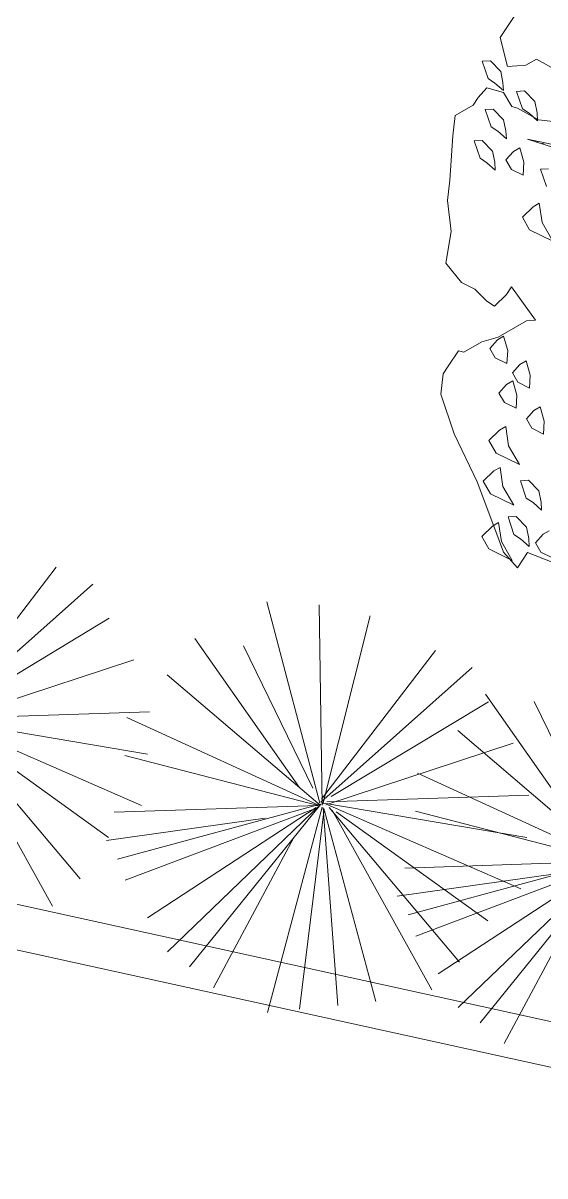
# Model space of a CAD drawing. Header units: metres. Extents: x 12093 to 20303, y 514 to 1412.
# Drawn here: x 19780.728 to 19782.489, y 680.085 to 683.977 of the extents above; entities that cross this region are included whole.
import ezdxf

# ---------------------------------------------------------------- set-up
doc = ezdxf.new("R2010")
doc.units = ezdxf.units.M
doc.layers.get('0').update_dxf_attribs({"lineweight": 13})
for name, color, linetype, lineweight in [('AMBI-GRASS', 104, 'Continuous', 20), ('ARBOLES', 52, 'Continuous', 13), ('grass', 64, 'Continuous', 13), ('MANZANAS-ORIGINALES', 147, 'Continuous', 9)]:
    doc.layers.add(name, color=color, linetype=linetype, lineweight=lineweight)

# ---------------------------------------------------------------- blocks, each defined once
blk = doc.blocks.new('ghgfghgh')
at = {"layer": 'ARBOLES', "lineweight": 20}
for p, q in [((20000.3963, 664.232), (20000.5879, 664.1919)), ((20000.6033, 664.1653), (20000.3963, 664.232)), ((20000.4157, 664.2257), (20000.4185, 664.2274)), ((20000.4273, 664.222), (20000.4317, 664.2246))]:
    blk.add_line(p, q, dxfattribs=at)
at = {"layer": 'grass'}
for p, q in [((20000.3386, 664.4488), (20000.3709, 664.4977)), ((20000.3541, 664.3871), (20000.3386, 664.4488)), ((20000.3003, 664.3982), (20000.3175, 664.3992)), ((20000.3129, 664.3611), (20000.3003, 664.3982)), ((20000.3175, 664.3992), (20000.3395, 664.3765)), ((20000.3736, 664.3882), (20000.3541, 664.3871)), ((20000.3931, 664.3894), (20000.3736, 664.3882)), ((20000.4158, 664.4025), (20000.3931, 664.3894)), ((20000.4603, 664.3778), (20000.4158, 664.4025)), ((20000.3395, 664.3765), (20000.3444, 664.3527)), ((20000.2915, 664.3207), (20000.3099, 664.3414)), ((20000.3099, 664.3414), (20000.3457, 664.3318)), ((20000.3272, 664.3517), (20000.3129, 664.3611)), ((20000.3454, 664.3356), (20000.3272, 664.3517)), ((20000.3444, 664.3527), (20000.3454, 664.3356)), ((20000.2808, 664.3044), (20000.2915, 664.3207)), ((20000.3457, 664.3318), (20000.3588, 664.3091)), ((20000.373, 664.3338), (20000.3901, 664.3348)), ((20000.3856, 664.2967), (20000.373, 664.3338)), ((20000.3901, 664.3348), (20000.4121, 664.3121)), ((20000.2429, 664.2826), (20000.2808, 664.3044)), ((20000.3065, 664.2954), (20000.3237, 664.2964)), ((20000.3191, 664.2583), (20000.3065, 664.2954)), ((20000.3237, 664.2964), (20000.3457, 664.2737)), ((20000.3588, 664.3091), (20000.3631, 664.3015)), ((20000.3631, 664.3015), (20000.3751, 664.2983)), ((20000.3751, 664.2983), (20000.4196, 664.2736)), ((20000.3999, 664.2872), (20000.3856, 664.2967)), ((20000.4121, 664.3121), (20000.417, 664.2883)), ((20000.2377, 664.2392), (20000.2429, 664.2826)), ((20000.3457, 664.2737), (20000.3505, 664.2499)), ((20000.418, 664.2711), (20000.3999, 664.2872)), ((20000.417, 664.2883), (20000.418, 664.2711)), ((20000.4196, 664.2736), (20000.4629, 664.2684)), ((20000.3334, 664.2489), (20000.3191, 664.2583)), ((20000.3516, 664.2327), (20000.3334, 664.2489)), ((20000.3505, 664.2499), (20000.3516, 664.2327)), ((20000.2316, 664.1449), (20000.2377, 664.2392)), ((20000.283, 664.2286), (20000.3001, 664.2297)), ((20000.2956, 664.1915), (20000.283, 664.2286)), ((20000.3001, 664.2297), (20000.3222, 664.2069)), ((20000.4041, 664.2295), (20000.4052, 664.2301)), ((20000.3099, 664.1821), (20000.2956, 664.1915)), ((20000.3222, 664.2069), (20000.327, 664.1831)), ((20000.3669, 664.2061), (20000.3508, 664.188)), ((20000.3802, 664.2138), (20000.3669, 664.2061)), ((20000.3889, 664.1834), (20000.3802, 664.2138)), ((20000.328, 664.166), (20000.3099, 664.1821)), ((20000.327, 664.1831), (20000.328, 664.166)), ((20000.3508, 664.188), (20000.3623, 664.168)), ((20000.3623, 664.168), (20000.3871, 664.1558)), ((20000.3871, 664.1558), (20000.3889, 664.1834)), ((20000.4242, 664.1683), (20000.4414, 664.1693)), ((20000.4368, 664.1312), (20000.4242, 664.1683)), ((20000.2264, 664.1015), (20000.2316, 664.1449)), ((20000.2343, 664.0355), (20000.2264, 664.1015)), ((20000.4217, 664.0959), (20000.4084, 664.0882)), ((20000.4276, 664.055), (20000.4217, 664.0959)), ((20000.4084, 664.0882), (20000.3856, 664.0662)), ((20000.3856, 664.0662), (20000.401, 664.0396)), ((20000.4506, 664.0151), (20000.4276, 664.055)), ((20000.2227, 663.9683), (20000.2343, 664.0355)), ((20000.401, 664.0396), (20000.4506, 664.0151)), ((20000.2564, 663.9272), (20000.2227, 663.9683)), ((20000.2847, 663.9133), (20000.2564, 663.9272)), ((20000.3097, 663.8874), (20000.2847, 663.9133)), ((20000.3519, 663.9017), (20000.326, 663.8766)), ((20000.3627, 663.918), (20000.3519, 663.9017)), ((20000.4139, 663.8467), (20000.3627, 663.918)), ((20000.326, 663.8766), (20000.3097, 663.8874)), ((20000.3339, 663.8106), (20000.3944, 663.8455)), ((20000.3944, 663.8455), (20000.4139, 663.8467)), ((20000.2614, 663.7788), (20000.2993, 663.8007)), ((20000.2993, 663.8007), (20000.3339, 663.8106)), ((20000.3325, 663.8051), (20000.3164, 663.7869)), ((20000.3458, 663.8128), (20000.3325, 663.8051)), ((20000.3545, 663.7823), (20000.3458, 663.8128)), ((20000.228, 663.7494), (20000.2495, 663.782)), ((20000.2495, 663.782), (20000.2614, 663.7788)), ((20000.3164, 663.7869), (20000.3279, 663.767)), ((20000.3527, 663.7547), (20000.3545, 663.7823)), ((20000.2172, 663.7331), (20000.228, 663.7494)), ((20000.3279, 663.767), (20000.3527, 663.7547)), ((20000.3804, 663.7529), (20000.3643, 663.7347)), ((20000.3937, 663.7606), (20000.3804, 663.7529)), ((20000.4024, 663.7302), (20000.3937, 663.7606)), ((20000.212, 663.6898), (20000.2172, 663.7331)), ((20000.3643, 663.7347), (20000.3758, 663.7148)), ((20000.4006, 663.7025), (20000.4024, 663.7302)), ((20000.352, 663.7099), (20000.3359, 663.6918)), ((20000.3653, 663.7176), (20000.352, 663.7099)), ((20000.374, 663.6872), (20000.3653, 663.7176)), ((20000.3758, 663.7148), (20000.4006, 663.7025)), ((20000.2405, 663.6054), (20000.212, 663.6898)), ((20000.3359, 663.6918), (20000.3474, 663.6718)), ((20000.3722, 663.6596), (20000.374, 663.6872)), ((20000.3474, 663.6718), (20000.3722, 663.6596)), ((20000.4103, 663.655), (20000.3942, 663.6368)), ((20000.4236, 663.6626), (20000.4103, 663.655)), ((20000.4323, 663.6322), (20000.4236, 663.6626)), ((20000.3942, 663.6368), (20000.4057, 663.6168)), ((20000.4305, 663.6046), (20000.4323, 663.6322)), ((20000.2898, 663.5027), (20000.2405, 663.6054)), ((20000.3372, 663.6127), (20000.3144, 663.5907)), ((20000.3505, 663.6204), (20000.3372, 663.6127)), ((20000.3564, 663.5795), (20000.3505, 663.6204)), ((20000.4057, 663.6168), (20000.4305, 663.6046)), ((20000.3144, 663.5907), (20000.3298, 663.5641)), ((20000.3794, 663.5396), (20000.3564, 663.5795)), ((20000.3298, 663.5641), (20000.3794, 663.5396)), ((20000.3385, 663.5337), (20000.3252, 663.526)), ((20000.3444, 663.4928), (20000.3385, 663.5337)), ((20000.3252, 663.526), (20000.3024, 663.504)), ((20000.3024, 663.504), (20000.3178, 663.4774)), ((20000.3815, 663.5053), (20000.3986, 663.5063)), ((20000.394, 663.4682), (20000.3815, 663.5053)), ((20000.3986, 663.5063), (20000.4206, 663.4836)), ((20000.327, 663.4031), (20000.2898, 663.5027)), ((20000.3674, 663.4529), (20000.3444, 663.4928)), ((20000.4206, 663.4836), (20000.4255, 663.4598)), ((20000.3178, 663.4774), (20000.3674, 663.4529)), ((20000.4083, 663.4588), (20000.394, 663.4682)), ((20000.4265, 663.4427), (20000.4083, 663.4588)), ((20000.4255, 663.4598), (20000.4265, 663.4427)), ((20000.3219, 663.4089), (20000.2991, 663.3869)), ((20000.3352, 663.4165), (20000.3219, 663.4089)), ((20000.3411, 663.3756), (20000.3352, 663.4165)), ((20000.3551, 663.4281), (20000.3723, 663.4291)), ((20000.3677, 663.391), (20000.3551, 663.4281)), ((20000.3723, 663.4291), (20000.3943, 663.4063)), ((20000.3943, 663.4063), (20000.3992, 663.3825)), ((20000.2991, 663.3869), (20000.3145, 663.3603)), ((20000.3457, 663.3534), (20000.327, 663.4031)), ((20000.382, 663.3815), (20000.3677, 663.391)), ((20000.4002, 663.3654), (20000.382, 663.3815)), ((20000.3992, 663.3825), (20000.4002, 663.3654)), ((20000.4296, 663.3913), (20000.4135, 663.3731)), ((20000.4429, 663.3989), (20000.4296, 663.3913)), ((20000.3145, 663.3603), (20000.3641, 663.3357)), ((20000.3641, 663.3357), (20000.3411, 663.3756)), ((20000.4135, 663.3731), (20000.425, 663.3531)), ((20000.3751, 663.3199), (20000.3457, 663.3534)), ((20000.3966, 663.3525), (20000.3751, 663.3199)), ((20000.4487, 663.3322), (20000.3966, 663.3525)), ((20000.425, 663.3531), (20000.4498, 663.3409))]:
    blk.add_line(p, q, dxfattribs=at)
blk = doc.blocks.new('Arbust11')
for p, q in [((0.0378, 0.4871), (-0.0937, 0.9403)), ((0.0408, 0.4825), (0.0377, 0.9348)), ((0.0408, 0.5449), (0.1405, 0.941)), ((-0.1618, 0.888), (0.0377, 0.4856)), ((0.0439, 0.4856), (0.3088, 0.8724)), ((0.0595, 0.5199), (0.1997, 0.8474)), ((0.0377, 0.4856), (-0.274, 0.8225)), ((-0.0621, 0.5573), (-0.3332, 0.7944)), ((0.0439, 0.4794), (0.3805, 0.7788)), ((-0.3488, 0.7476), (0.0408, 0.4856)), ((0.0283, 0.4856), (-0.3738, 0.7039)), ((0.047, 0.4794), (0.4366, 0.6759)), ((0.0314, 0.4856), (-0.4049, 0.6104)), ((-0.433, 0.5262), (0.0439, 0.4825)), ((0.0533, 0.4887), (0.474, 0.5137)), ((0.0439, 0.4825), (-0.4267, 0.4669)), ((-0.0527, 0.4794), (-0.4267, 0.3952)), ((0.0408, 0.4762), (-0.3893, 0.2673)), ((0.0408, 0.47), (-0.3364, 0.2174)), ((0.0408, 0.4731), (-0.274, 0.1581)), ((0.047, 0.4856), (0.499, 0.4263)), ((0.0501, 0.4794), (0.2901, 0.0832)), ((0.0501, 0.4731), (0.4304, 0.2454)), ((0.0533, 0.47), (0.1935, 0.0177)), ((0.0564, 0.4762), (0.3649, 0.1425)), ((0.072, 0.4762), (0.4647, 0.3484)), ((0.0377, 0.4669), (-0.2117, 0.0988)), ((0.0501, 0.4544), (-0.1088, 0.0209)), ((0.0501, 0.4638), (-0.0215, 0.0146)), ((0.0533, 0.4451), (0.0907, 0.0271))]:
    blk.add_line(p, q)

msp = doc.modelspace()

# ---------------------------------------------------------------- linework, layer by layer
at = {"layer": 'MANZANAS-ORIGINALES'}
for p, q in [((19799.6216, 676.8408), (19711.3676, 696.2582)), ((19799.5893, 676.6943), (19711.3354, 696.1117))]:
    msp.add_line(p, q, dxfattribs=at)

# ---------------------------------------------------------------- block references
at = {"layer": 'AMBI-GRASS', "ltscale": 0.05, "xscale": 1.499999999998325, "yscale": 1.499999999998325, "zscale": 1.499999999998325, "rotation": 49.16166176348414}
for p in [(19780.9582, 681.0985), (19782.238, 680.817), (19783.2185, 680.6287)]:
    msp.add_blockref('Arbust11', p, dxfattribs=at)
at = {"layer": 'Defpoints', "lineweight": 20, "xscale": 1.586003757394792, "yscale": 1.586003757394792, "zscale": 1.586003757394792}
msp.add_blockref('ghgfghgh', (-11938.2739, -369.8898), dxfattribs=at)

doc.saveas('drawing.dxf')
